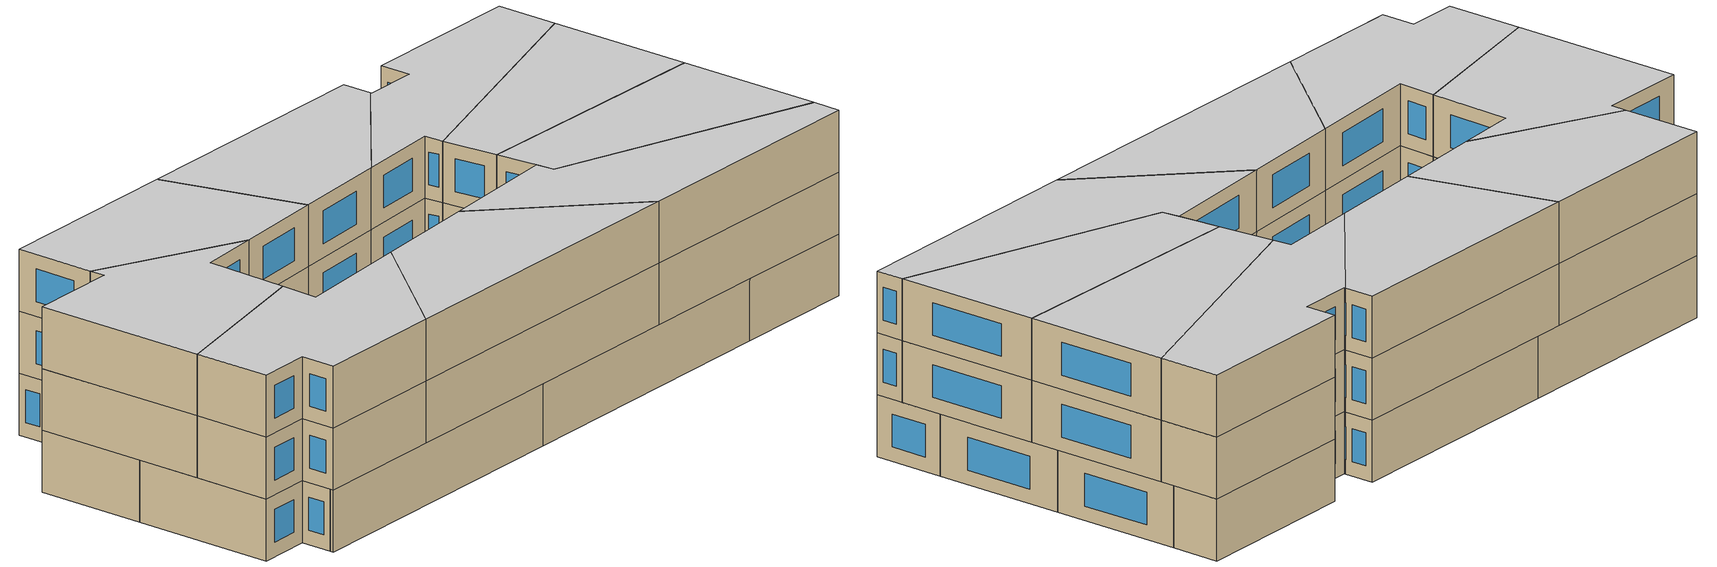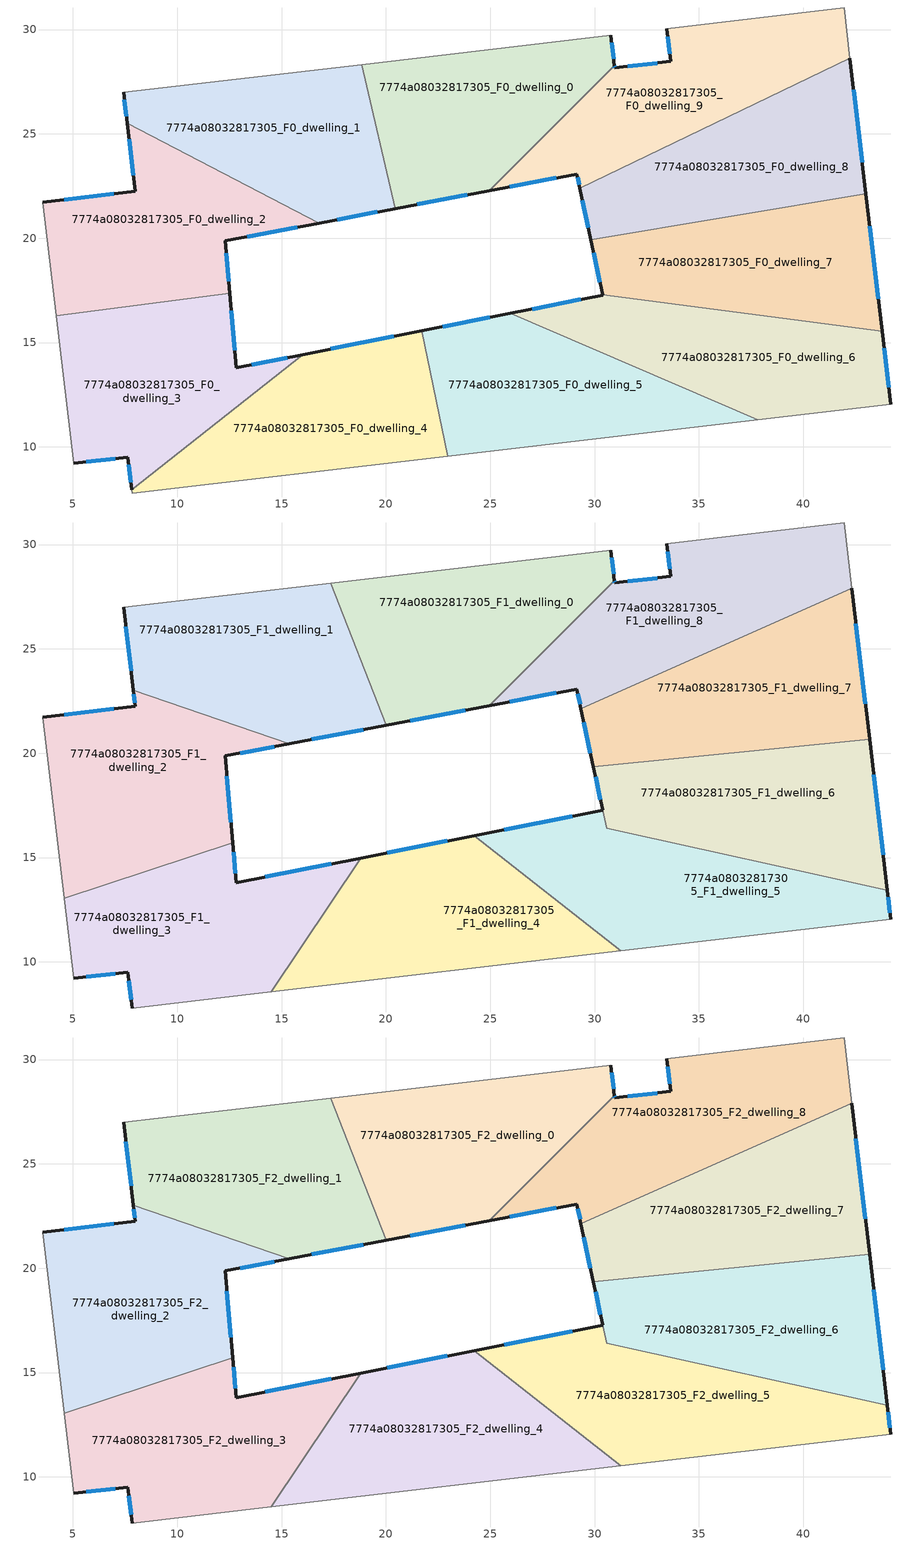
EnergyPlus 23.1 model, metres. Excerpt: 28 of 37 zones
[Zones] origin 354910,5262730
7774a08032817305_F0_dwelling_0
 floor ground (EU_floor_Construction): 30.78,29.72 30.95,28.26 24.95,22.28 20.45,21.42 18.84,28.32 z0
 wall outside (EU_wall_Construction): 20.45,21.42 24.95,22.28 / 30.95,28.26 30.78,29.72 z0:3
 wall to 7774a08032817305_F0_dwelling_9 (EU_wall_Construction): 24.95,22.28 30.95,28.26 z0:3
 wall to 7774a08032817305_F0_dwelling_1 (EU_wall_Construction): 18.84,28.32 20.45,21.42 z0:3
 wall adiabatic (EU_wall_Construction): 30.78,29.72 18.84,28.32 z0:3
 window (EU_Window_Construction): 21.51,21.62 23.89,22.08 / 30.91,28.6 30.82,29.38 z0.7:2.3
7774a08032817305_F0_dwelling_1
 floor ground (EU_floor_Construction): 18.84,28.32 20.45,21.42 16.81,20.73 7.61,25.51 7.43,26.98 z0
 wall outside (EU_wall_Construction): 16.81,20.73 20.45,21.42 / 7.43,26.98 7.61,25.51 z0:3
 wall to 7774a08032817305_F0_dwelling_2 (EU_wall_Construction): 7.61,25.51 16.81,20.73 z0:3
 wall adiabatic (EU_wall_Construction): 18.84,28.32 7.43,26.98 z0:3
 window (EU_Window_Construction): 17.66,20.89 19.6,21.26 / 7.47,26.64 7.57,25.86 z0.7:2.3
7774a08032817305_F0_dwelling_2
 floor ground (EU_floor_Construction): 16.81,20.73 12.3,19.87 12.52,17.36 4.2,16.28 3.56,21.72 7.99,22.24 7.61,25.51 z0
 wall outside (EU_wall_Construction): 7.61,25.51 7.99,22.24 3.56,21.72 / 12.52,17.36 12.3,19.87 16.81,20.73 z0:3
 wall to 7774a08032817305_F0_dwelling_3 (EU_wall_Construction): 4.2,16.28 12.52,17.36 z0:3
 wall adiabatic (EU_wall_Construction): 3.56,21.72 4.2,16.28 z0:3
 window (EU_Window_Construction): 7.7,24.74 7.9,23.01 / 13.36,20.07 15.75,20.53 / 12.47,17.95 12.35,19.28 / 6.95,22.12 4.6,21.84 z0.7:2.3
7774a08032817305_F0_dwelling_3
 floor ground (EU_floor_Construction): 16.02,14.43 7.83,7.95 7.64,9.51 5.03,9.21 4.2,16.28 12.52,17.36 12.83,13.8 z0
 wall outside (EU_wall_Construction): 16.02,14.43 12.83,13.8 12.52,17.36 / 5.03,9.21 7.64,9.51 7.83,7.95 z0:3
 wall adiabatic (EU_wall_Construction): 4.2,16.28 5.03,9.21 z0:3
 wall to 7774a08032817305_F0_dwelling_4 (EU_wall_Construction): 7.83,7.95 16.02,14.43 z0:3
 window (EU_Window_Construction): 12.76,14.63 12.59,16.52 / 15.27,14.28 13.58,13.94 / 7.68,9.14 7.78,8.32 / 5.65,9.28 7.03,9.44 z0.7:2.3
7774a08032817305_F0_dwelling_4
 floor ground (EU_floor_Construction): 21.73,15.56 22.96,9.56 7.85,7.79 7.83,7.95 16.02,14.43 z0
 wall outside (EU_wall_Construction): 21.73,15.56 16.02,14.43 z0:3
 wall to 7774a08032817305_F0_dwelling_5 (EU_wall_Construction): 22.96,9.56 21.73,15.56 z0:3
 wall adiabatic (EU_wall_Construction): 7.83,7.95 7.85,7.79 22.96,9.56 z0:3
 window (EU_Window_Construction): 20.39,15.29 17.36,14.69 z0.7:2.3
7774a08032817305_F0_dwelling_5
 floor ground (EU_floor_Construction): 37.82,11.29 22.96,9.56 21.73,15.56 25.97,16.4 z0
 wall outside (EU_wall_Construction): 25.97,16.4 21.73,15.56 z0:3
 wall to 7774a08032817305_F0_dwelling_6 (EU_wall_Construction): 37.82,11.29 25.97,16.4 z0:3
 wall adiabatic (EU_wall_Construction): 22.96,9.56 37.82,11.29 z0:3
 window (EU_Window_Construction): 24.97,16.2 22.73,15.76 z0.7:2.3
7774a08032817305_F0_dwelling_6
 floor ground (EU_floor_Construction): 43.78,15.54 44.2,12.04 37.82,11.29 25.97,16.4 30.39,17.28 z0
 wall outside (EU_wall_Construction): 30.39,17.28 25.97,16.4 / 44.2,12.04 43.78,15.54 z0:3
 wall to 7774a08032817305_F0_dwelling_7 (EU_wall_Construction): 43.78,15.54 30.39,17.28 z0:3
 wall adiabatic (EU_wall_Construction): 37.82,11.29 44.2,12.04 z0:3
 window (EU_Window_Construction): 29.35,17.07 27,16.6 / 44.1,12.86 43.88,14.72 z0.7:2.3
 roof outside (EU_roof_Construction): 30.57,16.4 30.39,17.28 25.97,16.4 30.39,17.28 z3
7774a08032817305_F0_dwelling_7
 floor ground (EU_floor_Construction): 43.01,22.12 43.78,15.54 30.39,17.28 29.82,19.92 z0
 wall outside (EU_wall_Construction): 29.82,19.92 30.39,17.28 / 43.78,15.54 43.01,22.12 z0:3
 wall to 7774a08032817305_F0_dwelling_8 (EU_wall_Construction): 43.01,22.12 29.82,19.92 z0:3
 window (EU_Window_Construction): 29.95,19.3 30.25,17.9 / 43.6,17.09 43.19,20.58 z0.7:2.3
7774a08032817305_F0_dwelling_8
 floor ground (EU_floor_Construction): 42.24,28.64 43.01,22.12 29.82,19.92 29.29,22.4 z0
 wall outside (EU_wall_Construction): 29.29,22.4 29.82,19.92 / 43.01,22.12 42.24,28.64 z0:3
 wall to 7774a08032817305_F0_dwelling_9 (EU_wall_Construction): 42.24,28.64 29.29,22.4 z0:3
 window (EU_Window_Construction): 29.42,21.82 29.7,20.51 / 42.83,23.65 42.42,27.11 z0.7:2.3
7774a08032817305_F0_dwelling_9
 floor ground (EU_floor_Construction): 41.96,31.03 42.24,28.64 29.29,22.4 29.15,23.08 24.95,22.28 30.95,28.26 30.97,28.16 33.64,28.47 33.46,30.03 z0
 wall outside (EU_wall_Construction): 33.46,30.03 33.64,28.47 30.97,28.16 30.95,28.26 / 24.95,22.28 29.15,23.08 29.29,22.4 z0:3
 wall adiabatic (EU_wall_Construction): 42.24,28.64 41.96,31.03 33.46,30.03 z0:3
 window (EU_Window_Construction): 33.5,29.66 33.6,28.84 / 29.18,22.92 29.26,22.56 / 25.94,22.46 28.16,22.89 / 30.96,28.18 30.96,28.23 / 33.01,28.4 31.59,28.23 z0.7:2.3
7774a08032817305_F1_dwelling_0
 floor to 7774a08032817305_F0_dwelling_0 (EU_floor_Construction): 30.78,29.72 30.95,28.26 24.95,22.28 20.45,21.42 18.84,28.32 z3
 floor to 7774a08032817305_F0_dwelling_1 (EU_floor_Construction): 18.84,28.32 20.45,21.42 20.02,21.34 17.36,28.15 z3
 wall outside (EU_wall_Construction): 20.02,21.34 24.95,22.28 / 30.95,28.26 30.78,29.72 z3:6
 wall to 7774a08032817305_F1_dwelling_8 (EU_wall_Construction): 24.95,22.28 30.95,28.26 z3:6
 wall to 7774a08032817305_F1_dwelling_1 (EU_wall_Construction): 17.36,28.15 20.02,21.34 z3:6
 wall adiabatic (EU_wall_Construction): 30.78,29.72 17.36,28.15 z3:6
 window (EU_Window_Construction): 21.18,21.56 23.79,22.06 / 30.91,28.6 30.82,29.38 z3.7:5.3
7774a08032817305_F1_dwelling_1
 floor to 7774a08032817305_F0_dwelling_1 (EU_floor_Construction): 17.36,28.15 20.02,21.34 16.81,20.73 7.61,25.51 7.43,26.98 z3
 floor to 7774a08032817305_F0_dwelling_2 (EU_floor_Construction): 16.81,20.73 15.37,20.45 7.9,23.01 7.61,25.51 z3
 wall outside (EU_wall_Construction): 15.37,20.45 20.02,21.34 / 7.43,26.98 7.9,23.01 z3:6
 wall adiabatic (EU_wall_Construction): 17.36,28.15 7.43,26.98 z3:6
 wall to 7774a08032817305_F1_dwelling_2 (EU_wall_Construction): 7.9,23.01 15.37,20.45 z3:6
 window (EU_Window_Construction): 16.46,20.66 18.93,21.13 / 7.54,26.05 7.79,23.94 z3.7:5.3
7774a08032817305_F1_dwelling_2
 floor to 7774a08032817305_F0_dwelling_2 (EU_floor_Construction): 15.37,20.45 12.3,19.87 12.52,17.36 4.2,16.28 3.56,21.72 7.99,22.24 7.9,23.01 z3
 floor to 7774a08032817305_F0_dwelling_3 (EU_floor_Construction): 12.52,17.36 12.66,15.7 4.58,13.06 4.2,16.28 z3
 wall outside (EU_wall_Construction): 7.9,23.01 7.99,22.24 3.56,21.72 / 12.66,15.7 12.3,19.87 15.37,20.45 z3:6
 wall to 7774a08032817305_F1_dwelling_3 (EU_wall_Construction): 4.58,13.06 12.66,15.7 z3:6
 wall adiabatic (EU_wall_Construction): 3.56,21.72 4.58,13.06 z3:6
 window (EU_Window_Construction): 7.92,22.83 7.97,22.42 / 13.02,20.01 14.65,20.32 / 12.58,16.68 12.38,18.89 / 6.95,22.12 4.6,21.84 z3.7:5.3
7774a08032817305_F1_dwelling_3
 floor to 7774a08032817305_F0_dwelling_3 (EU_floor_Construction): 16.02,14.43 7.83,7.95 7.64,9.51 5.03,9.21 4.58,13.06 12.66,15.7 12.83,13.8 z3
 floor to 7774a08032817305_F0_dwelling_4 (EU_floor_Construction): 18.79,14.98 14.5,8.57 7.85,7.79 7.83,7.95 16.02,14.43 z3
 wall outside (EU_wall_Construction): 18.79,14.98 12.83,13.8 12.66,15.7 / 5.03,9.21 7.64,9.51 7.85,7.79 z3:6
 wall adiabatic (EU_wall_Construction): 4.58,13.06 5.03,9.21 / 7.85,7.79 14.5,8.57 z3:6
 wall to 7774a08032817305_F1_dwelling_4 (EU_wall_Construction): 14.5,8.57 18.79,14.98 z3:6
 window (EU_Window_Construction): 12.79,14.24 12.7,15.26 / 17.39,14.7 14.23,14.07 / 7.69,9.11 7.8,8.2 / 5.65,9.28 7.03,9.44 z3.7:5.3
7774a08032817305_F1_dwelling_4
 floor to 7774a08032817305_F0_dwelling_4 (EU_floor_Construction): 21.73,15.56 22.95,9.56 14.5,8.57 18.79,14.98 z3
 floor to 7774a08032817305_F0_dwelling_5 (EU_floor_Construction): 31.26,10.53 22.95,9.56 21.73,15.56 24.22,16.05 z3
 wall outside (EU_wall_Construction): 24.22,16.05 18.79,14.98 z3:6
 wall to 7774a08032817305_F1_dwelling_5 (EU_wall_Construction): 31.26,10.53 24.22,16.05 z3:6
 wall adiabatic (EU_wall_Construction): 14.5,8.57 31.26,10.53 z3:6
 window (EU_Window_Construction): 22.95,15.8 20.07,15.23 z3.7:5.3
7774a08032817305_F1_dwelling_5
 floor to 7774a08032817305_F0_dwelling_5 (EU_floor_Construction): 37.82,11.29 31.26,10.53 24.22,16.05 25.97,16.4 z3
 floor to 7774a08032817305_F0_dwelling_6 (EU_floor_Construction): 44.03,13.43 44.2,12.04 37.82,11.29 25.97,16.4 30.39,17.28 30.57,16.4 z3
 wall outside (EU_wall_Construction): 30.39,17.28 24.22,16.05 / 44.2,12.04 44.03,13.43 z3:6
 wall to 7774a08032817305_F1_dwelling_6 (EU_wall_Construction): 44.03,13.43 30.57,16.4 30.39,17.28 z3:6
 wall adiabatic (EU_wall_Construction): 31.26,10.53 44.2,12.04 z3:6
 window (EU_Window_Construction): 28.94,16.99 25.67,16.34 / 44.16,12.37 44.07,13.11 z3.7:5.3
7774a08032817305_F1_dwelling_6
 floor to 7774a08032817305_F0_dwelling_6 (EU_floor_Construction): 43.78,15.54 44.03,13.44 30.57,16.4 30.39,17.28 z3
 floor to 7774a08032817305_F0_dwelling_7 (EU_floor_Construction): 43.18,20.67 43.78,15.54 30.39,17.28 29.94,19.35 z3
 wall outside (EU_wall_Construction): 29.94,19.35 30.39,17.28 / 44.03,13.44 43.18,20.67 z3:6
 wall to 7774a08032817305_F1_dwelling_7 (EU_wall_Construction): 43.18,20.67 29.94,19.35 z3:6
 window (EU_Window_Construction): 30.05,18.87 30.28,17.77 / 43.83,15.14 43.38,18.97 z3.7:5.3
7774a08032817305_F1_dwelling_7
 floor to 7774a08032817305_F0_dwelling_7 (EU_floor_Construction): 43.01,22.12 43.18,20.67 29.94,19.35 29.82,19.92 z3
 floor to 7774a08032817305_F0_dwelling_8 (EU_floor_Construction): 42.32,27.92 43.01,22.12 29.82,19.92 29.35,22.14 z3
 wall outside (EU_wall_Construction): 29.35,22.14 29.94,19.35 / 43.18,20.67 42.32,27.92 z3:6
 wall to 7774a08032817305_F1_dwelling_8 (EU_wall_Construction): 42.32,27.92 29.35,22.14 z3:6
 window (EU_Window_Construction): 29.49,21.48 29.8,20.01 / 42.98,22.37 42.52,26.21 z3.7:5.3
7774a08032817305_F1_dwelling_8
 floor to 7774a08032817305_F0_dwelling_8 (EU_floor_Construction): 42.24,28.64 42.32,27.92 29.35,22.14 29.29,22.4 z3
 floor to 7774a08032817305_F0_dwelling_9 (EU_floor_Construction): 41.96,31.03 42.24,28.64 29.29,22.4 29.15,23.08 24.95,22.28 30.95,28.26 30.97,28.16 33.64,28.47 33.46,30.03 z3
 wall outside (EU_wall_Construction): 33.46,30.03 33.64,28.47 30.97,28.16 30.95,28.26 / 24.95,22.28 29.15,23.08 29.35,22.14 z3:6
 wall adiabatic (EU_wall_Construction): 42.32,27.92 41.96,31.03 33.46,30.03 z3:6
 window (EU_Window_Construction): 33.5,29.66 33.6,28.84 / 29.2,22.86 29.3,22.36 / 25.94,22.46 28.16,22.89 / 30.96,28.18 30.96,28.23 / 33.01,28.4 31.59,28.23 z3.7:5.3
7774a08032817305_F2_dwelling_0
 floor to 7774a08032817305_F1_dwelling_0 (EU_floor_Construction): 30.78,29.72 30.95,28.26 24.95,22.28 20.02,21.34 17.36,28.15 z6
 wall outside (EU_wall_Construction): 20.02,21.34 24.95,22.28 / 30.95,28.26 30.78,29.72 z6:9
 wall to 7774a08032817305_F2_dwelling_8 (EU_wall_Construction): 24.95,22.28 30.95,28.26 z6:9
 wall to 7774a08032817305_F2_dwelling_1 (EU_wall_Construction): 17.36,28.15 20.02,21.34 z6:9
 wall adiabatic (EU_wall_Construction): 30.78,29.72 17.36,28.15 z6:9
 window (EU_Window_Construction): 21.18,21.56 23.79,22.06 / 30.91,28.6 30.82,29.38 z6.7:8.3
 ceiling to 7774a08032817305_F3_dwelling_0 (EU_floor_Construction): 24.95,22.28 30.95,28.26 30.78,29.72 17.36,28.15 20.02,21.34 z9
7774a08032817305_F2_dwelling_1
 floor to 7774a08032817305_F1_dwelling_1 (EU_floor_Construction): 17.36,28.15 20.02,21.34 15.37,20.45 7.9,23.01 7.43,26.98 z6
 wall outside (EU_wall_Construction): 15.37,20.45 20.02,21.34 / 7.43,26.98 7.9,23.01 z6:9
 wall adiabatic (EU_wall_Construction): 17.36,28.15 7.43,26.98 z6:9
 wall to 7774a08032817305_F2_dwelling_2 (EU_wall_Construction): 7.9,23.01 15.37,20.45 z6:9
 window (EU_Window_Construction): 16.46,20.66 18.93,21.13 / 7.54,26.05 7.79,23.94 z6.7:8.3
 ceiling to 7774a08032817305_F3_dwelling_1 (EU_floor_Construction): 20.02,21.34 17.36,28.15 7.43,26.98 7.9,23.01 15.37,20.45 z9
7774a08032817305_F2_dwelling_2
 floor to 7774a08032817305_F1_dwelling_2 (EU_floor_Construction): 15.37,20.45 12.3,19.87 12.66,15.7 4.58,13.06 3.56,21.72 7.99,22.24 7.9,23.01 z6
 wall outside (EU_wall_Construction): 7.9,23.01 7.99,22.24 3.56,21.72 / 12.66,15.7 12.3,19.87 15.37,20.45 z6:9
 wall to 7774a08032817305_F2_dwelling_3 (EU_wall_Construction): 4.58,13.06 12.66,15.7 z6:9
 wall adiabatic (EU_wall_Construction): 3.56,21.72 4.58,13.06 z6:9
 window (EU_Window_Construction): 7.92,22.83 7.97,22.42 / 13.02,20.01 14.65,20.32 / 12.58,16.68 12.38,18.89 / 6.95,22.12 4.6,21.84 z6.7:8.3
 ceiling to 7774a08032817305_F3_dwelling_2 (EU_floor_Construction): 12.66,15.7 12.3,19.87 15.37,20.45 7.9,23.01 7.99,22.24 3.56,21.72 4.58,13.06 z9
7774a08032817305_F2_dwelling_3
 floor to 7774a08032817305_F1_dwelling_3 (EU_floor_Construction): 18.79,14.98 14.5,8.57 7.85,7.79 7.64,9.51 5.03,9.21 4.58,13.06 12.66,15.7 12.83,13.8 z6
 wall outside (EU_wall_Construction): 18.79,14.98 12.83,13.8 12.66,15.7 / 5.03,9.21 7.64,9.51 7.85,7.79 z6:9
 wall adiabatic (EU_wall_Construction): 4.58,13.06 5.03,9.21 / 7.85,7.79 14.5,8.57 z6:9
 wall to 7774a08032817305_F2_dwelling_4 (EU_wall_Construction): 14.5,8.57 18.79,14.98 z6:9
 window (EU_Window_Construction): 12.79,14.24 12.7,15.26 / 17.39,14.7 14.23,14.07 / 7.69,9.11 7.8,8.2 / 5.65,9.28 7.03,9.44 z6.7:8.3
 ceiling to 7774a08032817305_F3_dwelling_3 (EU_floor_Construction): 14.5,8.57 18.79,14.98 12.83,13.8 12.66,15.7 4.58,13.06 5.03,9.21 7.64,9.51 7.85,7.79 z9
7774a08032817305_F2_dwelling_4
 floor to 7774a08032817305_F1_dwelling_4 (EU_floor_Construction): 31.26,10.53 14.5,8.57 18.79,14.98 24.22,16.05 z6
 wall outside (EU_wall_Construction): 24.22,16.05 18.79,14.98 z6:9
 wall to 7774a08032817305_F2_dwelling_5 (EU_wall_Construction): 31.26,10.53 24.22,16.05 z6:9
 wall adiabatic (EU_wall_Construction): 14.5,8.57 31.26,10.53 z6:9
 window (EU_Window_Construction): 22.95,15.8 20.07,15.23 z6.7:8.3
 ceiling to 7774a08032817305_F3_dwelling_4 (EU_floor_Construction): 31.26,10.53 24.22,16.05 18.79,14.98 14.5,8.57 z9
7774a08032817305_F2_dwelling_5
 floor to 7774a08032817305_F1_dwelling_5 (EU_floor_Construction): 44.03,13.43 44.2,12.04 31.26,10.53 24.22,16.05 30.39,17.28 30.57,16.4 z6
 wall outside (EU_wall_Construction): 30.39,17.28 24.22,16.05 / 44.2,12.04 44.03,13.43 z6:9
 wall to 7774a08032817305_F2_dwelling_6 (EU_wall_Construction): 44.03,13.43 30.57,16.4 30.39,17.28 z6:9
 wall adiabatic (EU_wall_Construction): 31.26,10.53 44.2,12.04 z6:9
 window (EU_Window_Construction): 28.94,16.99 25.67,16.34 / 44.16,12.37 44.07,13.11 z6.7:8.3
 ceiling to 7774a08032817305_F3_dwelling_5 (EU_floor_Construction): 44.2,12.04 44.03,13.43 30.57,16.4 30.39,17.28 24.22,16.05 31.26,10.53 z9
7774a08032817305_F2_dwelling_6
 floor to 7774a08032817305_F1_dwelling_6 (EU_floor_Construction): 43.18,20.67 44.03,13.44 30.57,16.4 29.94,19.35 z6
 wall outside (EU_wall_Construction): 29.94,19.35 30.39,17.28 / 44.03,13.44 43.18,20.67 z6:9
 wall to 7774a08032817305_F2_dwelling_7 (EU_wall_Construction): 43.18,20.67 29.94,19.35 z6:9
 window (EU_Window_Construction): 30.05,18.87 30.28,17.77 / 43.83,15.14 43.38,18.97 z6.7:8.3
 ceiling to 7774a08032817305_F3_dwelling_6 (EU_floor_Construction): 44.03,13.44 43.18,20.67 29.94,19.35 30.57,16.4 z9
7774a08032817305_F2_dwelling_7
 floor to 7774a08032817305_F1_dwelling_7 (EU_floor_Construction): 42.32,27.92 43.18,20.67 29.94,19.35 29.35,22.14 z6
 wall outside (EU_wall_Construction): 29.35,22.14 29.94,19.35 / 43.18,20.67 42.32,27.92 z6:9
 wall to 7774a08032817305_F2_dwelling_8 (EU_wall_Construction): 42.32,27.92 29.35,22.14 z6:9
 window (EU_Window_Construction): 29.49,21.48 29.8,20.01 / 42.98,22.37 42.52,26.21 z6.7:8.3
 ceiling to 7774a08032817305_F3_dwelling_7 (EU_floor_Construction): 43.18,20.67 42.32,27.92 29.35,22.14 29.94,19.35 z9
7774a08032817305_F2_dwelling_8
 floor to 7774a08032817305_F1_dwelling_8 (EU_floor_Construction): 41.96,31.03 42.32,27.92 29.35,22.14 29.15,23.08 24.95,22.28 30.95,28.26 30.97,28.16 33.64,28.47 33.46,30.03 z6
 wall outside (EU_wall_Construction): 33.46,30.03 33.64,28.47 30.97,28.16 30.95,28.26 / 24.95,22.28 29.15,23.08 29.35,22.14 z6:9
 wall adiabatic (EU_wall_Construction): 42.32,27.92 41.96,31.03 33.46,30.03 z6:9
 window (EU_Window_Construction): 33.5,29.66 33.6,28.84 / 29.2,22.86 29.3,22.36 / 25.94,22.46 28.16,22.89 / 30.96,28.18 30.96,28.23 / 33.01,28.4 31.59,28.23 z6.7:8.3
 ceiling to 7774a08032817305_F3_dwelling_8 (EU_floor_Construction): 42.32,27.92 41.96,31.03 33.46,30.03 33.64,28.47 30.97,28.16 30.95,28.26 24.95,22.28 29.15,23.08 29.35,22.14 z9
[Building]
EU S2 Campaign: North Axis=0; Terrain=City; Solar Distribution=FullExterior
[Site:Location]
Budapest.Ferenc.Liszt.Intl.AP: Latitude=47.437; Longitude=19.256; Time Zone=1; Elevation=185
[SizingPeriod:WeatherFileDays]
AnnualSizingPeriod: Begin Month=1; Begin Day of Month=1; End Month=12; End Day of Month=31; Day of Week for Start Day=Monday; Use Weather File Daylight Saving Period=No; Use Weather File Rain and Snow Indicators=No
[MATERIAL]
EU_InternalMass_Material: Roughness=MediumRough; Thickness=0.1; Conductivity=1; Density=1800; Specific Heat=900; Thermal Absorptance=0.9; Solar Absorptance=0.7; Visible Absorptance=0.7
[MATERIAL:NOMASS] Roughness=MediumRough; Thermal Absorptance=0.9; Solar Absorptance=0.7; Visible Absorptance=0.7
Name | Thermal Resistance
EU_wall_NoMass | 0.832559
EU_roof_NoMass | 1.39638
EU_floor_NoMass | 0.872794
[WINDOWMATERIAL:SIMPLEGLAZINGSYSTEM]
EU_Window_SimpleGlazing: UFactor=2.79869; Solar Heat Gain Coefficient=0.75; Visible Transmittance=0.75
[CONSTRUCTION]
EU_wall_Construction: EU_wall_NoMass
EU_roof_Construction: EU_roof_NoMass
EU_floor_Construction: EU_floor_NoMass
EU_Window_Construction: EU_Window_SimpleGlazing
EU_InternalMass_Construction: EU_InternalMass_Material
[ZONE] Type=1; Multiplier=1; Ceiling Height=autocalculate; Floor Area=autocalculate; Part of Total Floor Area=Yes
Name | Volume
7774a08032817305_F0_dwelling_0 | 184.378
7774a08032817305_F1_dwelling_0; 7774a08032817305_F2_dwelling_0; 7774a08032817305_F1_dwelling_2; 7774a08032817305_F2_dwelling_2 | 204.867
7774a08032817305_F0_dwelling_1 | 184.373
7774a08032817305_F1_dwelling_1; 7774a08032817305_F2_dwelling_1 | 204.842
7774a08032817305_F0_dwelling_2 | 184.381
7774a08032817305_F0_dwelling_3 | 184.362
7774a08032817305_F1_dwelling_3; 7774a08032817305_F2_dwelling_3 | 204.866
7774a08032817305_F0_dwelling_4 | 184.38
7774a08032817305_F1_dwelling_4; 7774a08032817305_F2_dwelling_4 | 204.834
7774a08032817305_F0_dwelling_5 | 184.383
7774a08032817305_F1_dwelling_5; 7774a08032817305_F2_dwelling_5 | 207.606
7774a08032817305_F0_dwelling_6 | 184.289
7774a08032817305_F1_dwelling_6; 7774a08032817305_F2_dwelling_6 | 201.979
7774a08032817305_F0_dwelling_7 | 184.351
7774a08032817305_F1_dwelling_7; 7774a08032817305_F2_dwelling_7 | 204.878
7774a08032817305_F0_dwelling_8 | 184.401
7774a08032817305_F1_dwelling_8; 7774a08032817305_F2_dwelling_8 | 204.857
7774a08032817305_F0_dwelling_9 | 184.355
[INTERNALMASS] Construction=EU_InternalMass_Construction
Name | Zone or ZoneList | Surface Area
7774a08032817305_F0_dwelling_0_EU_InternalMass | 7774a08032817305_F0_dwelling_0 | 61.4592
7774a08032817305_F0_dwelling_1_EU_InternalMass | 7774a08032817305_F0_dwelling_1 | 61.4573
7774a08032817305_F0_dwelling_2_EU_InternalMass | 7774a08032817305_F0_dwelling_2 | 61.4603
7774a08032817305_F0_dwelling_3_EU_InternalMass | 7774a08032817305_F0_dwelling_3 | 61.4541
7774a08032817305_F0_dwelling_4_EU_InternalMass | 7774a08032817305_F0_dwelling_4 | 61.4603
7774a08032817305_F0_dwelling_5_EU_InternalMass | 7774a08032817305_F0_dwelling_5 | 61.4608
7774a08032817305_F0_dwelling_6_EU_InternalMass | 7774a08032817305_F0_dwelling_6 | 61.4623
7774a08032817305_F0_dwelling_7_EU_InternalMass | 7774a08032817305_F0_dwelling_7 | 61.4504
7774a08032817305_F0_dwelling_8_EU_InternalMass | 7774a08032817305_F0_dwelling_8 | 61.4671
7774a08032817305_F0_dwelling_9_EU_InternalMass | 7774a08032817305_F0_dwelling_9 | 61.4518
7774a08032817305_F1_dwelling_0_EU_InternalMass | 7774a08032817305_F1_dwelling_0 | 68.2889
7774a08032817305_F1_dwelling_1_EU_InternalMass | 7774a08032817305_F1_dwelling_1 | 68.2806
7774a08032817305_F1_dwelling_2_EU_InternalMass | 7774a08032817305_F1_dwelling_2 | 68.2888
7774a08032817305_F1_dwelling_3_EU_InternalMass | 7774a08032817305_F1_dwelling_3 | 68.2889
7774a08032817305_F1_dwelling_4_EU_InternalMass | 7774a08032817305_F1_dwelling_4 | 68.2781
7774a08032817305_F1_dwelling_5_EU_InternalMass | 7774a08032817305_F1_dwelling_5 | 69.2
7774a08032817305_F1_dwelling_6_EU_InternalMass | 7774a08032817305_F1_dwelling_6 | 67.3585
7774a08032817305_F1_dwelling_7_EU_InternalMass | 7774a08032817305_F1_dwelling_7 | 68.2927
7774a08032817305_F1_dwelling_8_EU_InternalMass | 7774a08032817305_F1_dwelling_8 | 68.2857
7774a08032817305_F2_dwelling_0_EU_InternalMass | 7774a08032817305_F2_dwelling_0 | 68.2889
7774a08032817305_F2_dwelling_1_EU_InternalMass | 7774a08032817305_F2_dwelling_1 | 68.2806
7774a08032817305_F2_dwelling_2_EU_InternalMass | 7774a08032817305_F2_dwelling_2 | 68.2888
7774a08032817305_F2_dwelling_3_EU_InternalMass | 7774a08032817305_F2_dwelling_3 | 68.2889
7774a08032817305_F2_dwelling_4_EU_InternalMass | 7774a08032817305_F2_dwelling_4 | 68.2781
7774a08032817305_F2_dwelling_5_EU_InternalMass | 7774a08032817305_F2_dwelling_5 | 69.2
7774a08032817305_F2_dwelling_6_EU_InternalMass | 7774a08032817305_F2_dwelling_6 | 67.3585
7774a08032817305_F2_dwelling_7_EU_InternalMass | 7774a08032817305_F2_dwelling_7 | 68.2927
7774a08032817305_F2_dwelling_8_EU_InternalMass | 7774a08032817305_F2_dwelling_8 | 68.2857
[OTHEREQUIPMENT] Fuel Type=Electricity; Design Level Calculation Method=Watts/Area; Power per Zone Floor Area=1; Fraction Latent=0; Fraction Radiant=0; Fraction Lost=0; Carbon Dioxide Generation Rate=0; EndUse Subcategory=EU_Step8_InternalGains
Name | Zone or ZoneList or Space or SpaceList | Schedule
EU_Step8_InternalGain_7774a08032817305_F0_dwelling_0_f000 | 7774a08032817305_F0_dwelling_0 | EU_Step8_GainSchedule_7774a08032817305_F0_dwelling_0_f000
EU_Step8_InternalGain_7774a08032817305_F0_dwelling_1_f000 | 7774a08032817305_F0_dwelling_1 | EU_Step8_GainSchedule_7774a08032817305_F0_dwelling_1_f000
EU_Step8_InternalGain_7774a08032817305_F0_dwelling_2_f000 | 7774a08032817305_F0_dwelling_2 | EU_Step8_GainSchedule_7774a08032817305_F0_dwelling_2_f000
EU_Step8_InternalGain_7774a08032817305_F0_dwelling_3_f000 | 7774a08032817305_F0_dwelling_3 | EU_Step8_GainSchedule_7774a08032817305_F0_dwelling_3_f000
EU_Step8_InternalGain_7774a08032817305_F0_dwelling_4_f000 | 7774a08032817305_F0_dwelling_4 | EU_Step8_GainSchedule_7774a08032817305_F0_dwelling_4_f000
EU_Step8_InternalGain_7774a08032817305_F0_dwelling_5_f000 | 7774a08032817305_F0_dwelling_5 | EU_Step8_GainSchedule_7774a08032817305_F0_dwelling_5_f000
EU_Step8_InternalGain_7774a08032817305_F0_dwelling_6_f000 | 7774a08032817305_F0_dwelling_6 | EU_Step8_GainSchedule_7774a08032817305_F0_dwelling_6_f000
EU_Step8_InternalGain_7774a08032817305_F0_dwelling_7_f000 | 7774a08032817305_F0_dwelling_7 | EU_Step8_GainSchedule_7774a08032817305_F0_dwelling_7_f000
EU_Step8_InternalGain_7774a08032817305_F0_dwelling_8_f000 | 7774a08032817305_F0_dwelling_8 | EU_Step8_GainSchedule_7774a08032817305_F0_dwelling_8_f000
EU_Step8_InternalGain_7774a08032817305_F0_dwelling_9_f000 | 7774a08032817305_F0_dwelling_9 | EU_Step8_GainSchedule_7774a08032817305_F0_dwelling_9_f000
EU_Step8_InternalGain_7774a08032817305_F1_dwelling_0_f000 | 7774a08032817305_F1_dwelling_0 | EU_Step8_GainSchedule_7774a08032817305_F1_dwelling_0_f000
EU_Step8_InternalGain_7774a08032817305_F1_dwelling_1_f000 | 7774a08032817305_F1_dwelling_1 | EU_Step8_GainSchedule_7774a08032817305_F1_dwelling_1_f000
EU_Step8_InternalGain_7774a08032817305_F1_dwelling_2_f000 | 7774a08032817305_F1_dwelling_2 | EU_Step8_GainSchedule_7774a08032817305_F1_dwelling_2_f000
EU_Step8_InternalGain_7774a08032817305_F1_dwelling_3_f000 | 7774a08032817305_F1_dwelling_3 | EU_Step8_GainSchedule_7774a08032817305_F1_dwelling_3_f000
EU_Step8_InternalGain_7774a08032817305_F1_dwelling_4_f000 | 7774a08032817305_F1_dwelling_4 | EU_Step8_GainSchedule_7774a08032817305_F1_dwelling_4_f000
EU_Step8_InternalGain_7774a08032817305_F1_dwelling_5_f000 | 7774a08032817305_F1_dwelling_5 | EU_Step8_GainSchedule_7774a08032817305_F1_dwelling_5_f000
EU_Step8_InternalGain_7774a08032817305_F1_dwelling_6_f000 | 7774a08032817305_F1_dwelling_6 | EU_Step8_GainSchedule_7774a08032817305_F1_dwelling_6_f000
EU_Step8_InternalGain_7774a08032817305_F1_dwelling_7_f000 | 7774a08032817305_F1_dwelling_7 | EU_Step8_GainSchedule_7774a08032817305_F1_dwelling_7_f000
EU_Step8_InternalGain_7774a08032817305_F1_dwelling_8_f000 | 7774a08032817305_F1_dwelling_8 | EU_Step8_GainSchedule_7774a08032817305_F1_dwelling_8_f000
EU_Step8_InternalGain_7774a08032817305_F2_dwelling_0_f000 | 7774a08032817305_F2_dwelling_0 | EU_Step8_GainSchedule_7774a08032817305_F2_dwelling_0_f000
EU_Step8_InternalGain_7774a08032817305_F2_dwelling_1_f000 | 7774a08032817305_F2_dwelling_1 | EU_Step8_GainSchedule_7774a08032817305_F2_dwelling_1_f000
EU_Step8_InternalGain_7774a08032817305_F2_dwelling_2_f000 | 7774a08032817305_F2_dwelling_2 | EU_Step8_GainSchedule_7774a08032817305_F2_dwelling_2_f000
EU_Step8_InternalGain_7774a08032817305_F2_dwelling_3_f000 | 7774a08032817305_F2_dwelling_3 | EU_Step8_GainSchedule_7774a08032817305_F2_dwelling_3_f000
EU_Step8_InternalGain_7774a08032817305_F2_dwelling_4_f000 | 7774a08032817305_F2_dwelling_4 | EU_Step8_GainSchedule_7774a08032817305_F2_dwelling_4_f000
EU_Step8_InternalGain_7774a08032817305_F2_dwelling_5_f000 | 7774a08032817305_F2_dwelling_5 | EU_Step8_GainSchedule_7774a08032817305_F2_dwelling_5_f000
EU_Step8_InternalGain_7774a08032817305_F2_dwelling_6_f000 | 7774a08032817305_F2_dwelling_6 | EU_Step8_GainSchedule_7774a08032817305_F2_dwelling_6_f000
EU_Step8_InternalGain_7774a08032817305_F2_dwelling_7_f000 | 7774a08032817305_F2_dwelling_7 | EU_Step8_GainSchedule_7774a08032817305_F2_dwelling_7_f000
EU_Step8_InternalGain_7774a08032817305_F2_dwelling_8_f000 | 7774a08032817305_F2_dwelling_8 | EU_Step8_GainSchedule_7774a08032817305_F2_dwelling_8_f000
[ZONEVENTILATION:DESIGNFLOWRATE] Schedule=EU_AlwaysOn; Design Flow Rate Calculation Method=AirChanges/Hour; Air Changes per Hour=0.475469; Ventilation Type=Natural; Fan Pressure Rise=0; Fan Total Efficiency=1; Constant Term Coefficient=1; Temperature Term Coefficient=0; Velocity Term Coefficient=0; Velocity Squared Term Coefficient=0; Minimum Indoor Temperature=-100; Maximum Indoor Temperature=100; Delta Temperature=-100; Minimum Outdoor Temperature=-100; Maximum Outdoor Temperature=100; Maximum Wind Speed=40
Name | Zone or ZoneList or Space or SpaceList
EU_ConstantAir_7774a08032817305_F0_dwelling_0 | 7774a08032817305_F0_dwelling_0
EU_ConstantAir_7774a08032817305_F0_dwelling_1 | 7774a08032817305_F0_dwelling_1
EU_ConstantAir_7774a08032817305_F0_dwelling_2 | 7774a08032817305_F0_dwelling_2
EU_ConstantAir_7774a08032817305_F0_dwelling_3 | 7774a08032817305_F0_dwelling_3
EU_ConstantAir_7774a08032817305_F0_dwelling_4 | 7774a08032817305_F0_dwelling_4
EU_ConstantAir_7774a08032817305_F0_dwelling_5 | 7774a08032817305_F0_dwelling_5
EU_ConstantAir_7774a08032817305_F0_dwelling_6 | 7774a08032817305_F0_dwelling_6
EU_ConstantAir_7774a08032817305_F0_dwelling_7 | 7774a08032817305_F0_dwelling_7
EU_ConstantAir_7774a08032817305_F0_dwelling_8 | 7774a08032817305_F0_dwelling_8
EU_ConstantAir_7774a08032817305_F0_dwelling_9 | 7774a08032817305_F0_dwelling_9
EU_ConstantAir_7774a08032817305_F1_dwelling_0 | 7774a08032817305_F1_dwelling_0
EU_ConstantAir_7774a08032817305_F1_dwelling_1 | 7774a08032817305_F1_dwelling_1
EU_ConstantAir_7774a08032817305_F1_dwelling_2 | 7774a08032817305_F1_dwelling_2
EU_ConstantAir_7774a08032817305_F1_dwelling_3 | 7774a08032817305_F1_dwelling_3
EU_ConstantAir_7774a08032817305_F1_dwelling_4 | 7774a08032817305_F1_dwelling_4
EU_ConstantAir_7774a08032817305_F1_dwelling_5 | 7774a08032817305_F1_dwelling_5
EU_ConstantAir_7774a08032817305_F1_dwelling_6 | 7774a08032817305_F1_dwelling_6
EU_ConstantAir_7774a08032817305_F1_dwelling_7 | 7774a08032817305_F1_dwelling_7
EU_ConstantAir_7774a08032817305_F1_dwelling_8 | 7774a08032817305_F1_dwelling_8
EU_ConstantAir_7774a08032817305_F2_dwelling_0 | 7774a08032817305_F2_dwelling_0
EU_ConstantAir_7774a08032817305_F2_dwelling_1 | 7774a08032817305_F2_dwelling_1
EU_ConstantAir_7774a08032817305_F2_dwelling_2 | 7774a08032817305_F2_dwelling_2
EU_ConstantAir_7774a08032817305_F2_dwelling_3 | 7774a08032817305_F2_dwelling_3
EU_ConstantAir_7774a08032817305_F2_dwelling_4 | 7774a08032817305_F2_dwelling_4
EU_ConstantAir_7774a08032817305_F2_dwelling_5 | 7774a08032817305_F2_dwelling_5
EU_ConstantAir_7774a08032817305_F2_dwelling_6 | 7774a08032817305_F2_dwelling_6
EU_ConstantAir_7774a08032817305_F2_dwelling_7 | 7774a08032817305_F2_dwelling_7
EU_ConstantAir_7774a08032817305_F2_dwelling_8 | 7774a08032817305_F2_dwelling_8
[HVACTEMPLATE:THERMOSTAT] Constant Heating Setpoint=20; Constant Cooling Setpoint=50
EU_HeatOnly_7774a08032817305_F0_dwelling_0; EU_HeatOnly_7774a08032817305_F0_dwelling_1; EU_HeatOnly_7774a08032817305_F0_dwelling_2; EU_HeatOnly_7774a08032817305_F0_dwelling_3; EU_HeatOnly_7774a08032817305_F0_dwelling_4; EU_HeatOnly_7774a08032817305_F0_dwelling_5; EU_HeatOnly_7774a08032817305_F0_dwelling_6; EU_HeatOnly_7774a08032817305_F0_dwelling_7; EU_HeatOnly_7774a08032817305_F0_dwelling_8; EU_HeatOnly_7774a08032817305_F0_dwelling_9; EU_HeatOnly_7774a08032817305_F1_dwelling_0; EU_HeatOnly_7774a08032817305_F1_dwelling_1; EU_HeatOnly_7774a08032817305_F1_dwelling_2; EU_HeatOnly_7774a08032817305_F1_dwelling_3; EU_HeatOnly_7774a08032817305_F1_dwelling_4; EU_HeatOnly_7774a08032817305_F1_dwelling_5; EU_HeatOnly_7774a08032817305_F1_dwelling_6; EU_HeatOnly_7774a08032817305_F1_dwelling_7; EU_HeatOnly_7774a08032817305_F1_dwelling_8; EU_HeatOnly_7774a08032817305_F2_dwelling_0; EU_HeatOnly_7774a08032817305_F2_dwelling_1; EU_HeatOnly_7774a08032817305_F2_dwelling_2; EU_HeatOnly_7774a08032817305_F2_dwelling_3; EU_HeatOnly_7774a08032817305_F2_dwelling_4; EU_HeatOnly_7774a08032817305_F2_dwelling_5; EU_HeatOnly_7774a08032817305_F2_dwelling_6; EU_HeatOnly_7774a08032817305_F2_dwelling_7; EU_HeatOnly_7774a08032817305_F2_dwelling_8; EU_HeatOnly_7774a08032817305_F3_dwelling_0; EU_HeatOnly_7774a08032817305_F3_dwelling_1; EU_HeatOnly_7774a08032817305_F3_dwelling_2; EU_HeatOnly_7774a08032817305_F3_dwelling_3; EU_HeatOnly_7774a08032817305_F3_dwelling_4; EU_HeatOnly_7774a08032817305_F3_dwelling_5; EU_HeatOnly_7774a08032817305_F3_dwelling_6; EU_HeatOnly_7774a08032817305_F3_dwelling_7; EU_HeatOnly_7774a08032817305_F3_dwelling_8
[HVACTEMPLATE:ZONE:IDEALLOADSAIRSYSTEM] System Availability Schedule=EU_AlwaysOn; Maximum Heating Supply Air Temperature=50; Minimum Cooling Supply Air Temperature=13; Maximum Heating Supply Air Humidity Ratio=0.0156; Minimum Cooling Supply Air Humidity Ratio=0.0077; Heating Limit=NoLimit; Cooling Limit=NoLimit; Heating Availability Schedule=EU_AlwaysOn; Cooling Availability Schedule=EU_CoolingOff; Dehumidification Control Type=ConstantSensibleHeatRatio; Cooling Sensible Heat Ratio=0.7; Dehumidification Setpoint=60; Humidification Control Type=None; Humidification Setpoint=30; Outdoor Air Method=None; Outdoor Air Flow Rate per Person=0.00944; Outdoor Air Flow Rate per Zone Floor Area=0; Outdoor Air Flow Rate per Zone=0; Demand Controlled Ventilation Type=None; Outdoor Air Economizer Type=NoEconomizer; Heat Recovery Type=None; Sensible Heat Recovery Effectiveness=0.7; Latent Heat Recovery Effectiveness=0.65
Name | Template Thermostat
7774a08032817305_F0_dwelling_0 | EU_HeatOnly_7774a08032817305_F0_dwelling_0
7774a08032817305_F0_dwelling_1 | EU_HeatOnly_7774a08032817305_F0_dwelling_1
7774a08032817305_F0_dwelling_2 | EU_HeatOnly_7774a08032817305_F0_dwelling_2
7774a08032817305_F0_dwelling_3 | EU_HeatOnly_7774a08032817305_F0_dwelling_3
7774a08032817305_F0_dwelling_4 | EU_HeatOnly_7774a08032817305_F0_dwelling_4
7774a08032817305_F0_dwelling_5 | EU_HeatOnly_7774a08032817305_F0_dwelling_5
7774a08032817305_F0_dwelling_6 | EU_HeatOnly_7774a08032817305_F0_dwelling_6
7774a08032817305_F0_dwelling_7 | EU_HeatOnly_7774a08032817305_F0_dwelling_7
7774a08032817305_F0_dwelling_8 | EU_HeatOnly_7774a08032817305_F0_dwelling_8
7774a08032817305_F0_dwelling_9 | EU_HeatOnly_7774a08032817305_F0_dwelling_9
7774a08032817305_F1_dwelling_0 | EU_HeatOnly_7774a08032817305_F1_dwelling_0
7774a08032817305_F1_dwelling_1 | EU_HeatOnly_7774a08032817305_F1_dwelling_1
7774a08032817305_F1_dwelling_2 | EU_HeatOnly_7774a08032817305_F1_dwelling_2
7774a08032817305_F1_dwelling_3 | EU_HeatOnly_7774a08032817305_F1_dwelling_3
7774a08032817305_F1_dwelling_4 | EU_HeatOnly_7774a08032817305_F1_dwelling_4
7774a08032817305_F1_dwelling_5 | EU_HeatOnly_7774a08032817305_F1_dwelling_5
7774a08032817305_F1_dwelling_6 | EU_HeatOnly_7774a08032817305_F1_dwelling_6
7774a08032817305_F1_dwelling_7 | EU_HeatOnly_7774a08032817305_F1_dwelling_7
7774a08032817305_F1_dwelling_8 | EU_HeatOnly_7774a08032817305_F1_dwelling_8
7774a08032817305_F2_dwelling_0 | EU_HeatOnly_7774a08032817305_F2_dwelling_0
7774a08032817305_F2_dwelling_1 | EU_HeatOnly_7774a08032817305_F2_dwelling_1
7774a08032817305_F2_dwelling_2 | EU_HeatOnly_7774a08032817305_F2_dwelling_2
7774a08032817305_F2_dwelling_3 | EU_HeatOnly_7774a08032817305_F2_dwelling_3
7774a08032817305_F2_dwelling_4 | EU_HeatOnly_7774a08032817305_F2_dwelling_4
7774a08032817305_F2_dwelling_5 | EU_HeatOnly_7774a08032817305_F2_dwelling_5
7774a08032817305_F2_dwelling_6 | EU_HeatOnly_7774a08032817305_F2_dwelling_6
7774a08032817305_F2_dwelling_7 | EU_HeatOnly_7774a08032817305_F2_dwelling_7
7774a08032817305_F2_dwelling_8 | EU_HeatOnly_7774a08032817305_F2_dwelling_8
[SIZING:ZONE] Zone Cooling Design Supply Air Temperature Input Method=SupplyAirTemperature; Zone Cooling Design Supply Air Temperature=13; Zone Heating Design Supply Air Temperature Input Method=SupplyAirTemperature; Zone Heating Design Supply Air Temperature=50; Zone Cooling Design Supply Air Humidity Ratio=0.008; Zone Heating Design Supply Air Humidity Ratio=0.008; Cooling Design Air Flow Method=DesignDay; Cooling Design Air Flow Rate=0; Cooling Minimum Air Flow per Zone Floor Area=0.000762; Cooling Minimum Air Flow=0; Cooling Minimum Air Flow Fraction=0.2; Heating Design Air Flow Method=DesignDay; Heating Design Air Flow Rate=0; Heating Maximum Air Flow per Zone Floor Area=0.002032; Heating Maximum Air Flow=0.141576; Heating Maximum Air Flow Fraction=0.3; Account for Dedicated Outdoor Air System=No; Dedicated Outdoor Air System Control Strategy=NeutralSupplyAir; Dedicated Outdoor Air Low Setpoint Temperature for Design=autosize; Dedicated Outdoor Air High Setpoint Temperature for Design=autosize; Zone Load Sizing Method=Sensible Load Only No Latent Load; Zone Latent Cooling Design Supply Air Humidity Ratio Input Method=HumidityRatioDifference; Zone Cooling Design Supply Air Humidity Ratio Difference=0.005; Zone Latent Heating Design Supply Air Humidity Ratio Input Method=HumidityRatioDifference; Zone Humidification Design Supply Air Humidity Ratio Difference=0.005
7774a08032817305_F0_dwelling_0; 7774a08032817305_F0_dwelling_1; 7774a08032817305_F0_dwelling_2; 7774a08032817305_F0_dwelling_3; 7774a08032817305_F0_dwelling_4; 7774a08032817305_F0_dwelling_5; 7774a08032817305_F0_dwelling_6; 7774a08032817305_F0_dwelling_7; 7774a08032817305_F0_dwelling_8; 7774a08032817305_F0_dwelling_9; 7774a08032817305_F1_dwelling_0; 7774a08032817305_F1_dwelling_1; 7774a08032817305_F1_dwelling_2; 7774a08032817305_F1_dwelling_3; 7774a08032817305_F1_dwelling_4; 7774a08032817305_F1_dwelling_5; 7774a08032817305_F1_dwelling_6; 7774a08032817305_F1_dwelling_7; 7774a08032817305_F1_dwelling_8; 7774a08032817305_F2_dwelling_0; 7774a08032817305_F2_dwelling_1; 7774a08032817305_F2_dwelling_2; 7774a08032817305_F2_dwelling_3; 7774a08032817305_F2_dwelling_4; 7774a08032817305_F2_dwelling_5; 7774a08032817305_F2_dwelling_6; 7774a08032817305_F2_dwelling_7; 7774a08032817305_F2_dwelling_8
[SCHEDULE:CONSTANT]
Name | Hourly Value
EU_AlwaysOn | 1
EU_CoolingOff | 0
[SCHEDULE:FILE] Column Number=1; Rows to Skip at Top=0; Number of Hours of Data=8760; Column Separator=Comma; Interpolate to Timestep=No; Minutes per Item=60; Adjust Schedule for Daylight Savings=Yes
Name | File
EU_Step8_GainSchedule_7774a08032817305_F0_dwelling_0_f000 | ../../schedules/7774a08032817305/7774a08032817305_F0_dwelling_0_f000_gain.csv
EU_Step8_GainSchedule_7774a08032817305_F0_dwelling_1_f000 | ../../schedules/7774a08032817305/7774a08032817305_F0_dwelling_1_f000_gain.csv
EU_Step8_GainSchedule_7774a08032817305_F0_dwelling_2_f000 | ../../schedules/7774a08032817305/7774a08032817305_F0_dwelling_2_f000_gain.csv
EU_Step8_GainSchedule_7774a08032817305_F0_dwelling_3_f000 | ../../schedules/7774a08032817305/7774a08032817305_F0_dwelling_3_f000_gain.csv
EU_Step8_GainSchedule_7774a08032817305_F0_dwelling_4_f000 | ../../schedules/7774a08032817305/7774a08032817305_F0_dwelling_4_f000_gain.csv
EU_Step8_GainSchedule_7774a08032817305_F0_dwelling_5_f000 | ../../schedules/7774a08032817305/7774a08032817305_F0_dwelling_5_f000_gain.csv
EU_Step8_GainSchedule_7774a08032817305_F0_dwelling_6_f000 | ../../schedules/7774a08032817305/7774a08032817305_F0_dwelling_6_f000_gain.csv
EU_Step8_GainSchedule_7774a08032817305_F0_dwelling_7_f000 | ../../schedules/7774a08032817305/7774a08032817305_F0_dwelling_7_f000_gain.csv
EU_Step8_GainSchedule_7774a08032817305_F0_dwelling_8_f000 | ../../schedules/7774a08032817305/7774a08032817305_F0_dwelling_8_f000_gain.csv
EU_Step8_GainSchedule_7774a08032817305_F0_dwelling_9_f000 | ../../schedules/7774a08032817305/7774a08032817305_F0_dwelling_9_f000_gain.csv
EU_Step8_GainSchedule_7774a08032817305_F1_dwelling_0_f000 | ../../schedules/7774a08032817305/7774a08032817305_F1_dwelling_0_f000_gain.csv
EU_Step8_GainSchedule_7774a08032817305_F1_dwelling_1_f000 | ../../schedules/7774a08032817305/7774a08032817305_F1_dwelling_1_f000_gain.csv
EU_Step8_GainSchedule_7774a08032817305_F1_dwelling_2_f000 | ../../schedules/7774a08032817305/7774a08032817305_F1_dwelling_2_f000_gain.csv
EU_Step8_GainSchedule_7774a08032817305_F1_dwelling_3_f000 | ../../schedules/7774a08032817305/7774a08032817305_F1_dwelling_3_f000_gain.csv
EU_Step8_GainSchedule_7774a08032817305_F1_dwelling_4_f000 | ../../schedules/7774a08032817305/7774a08032817305_F1_dwelling_4_f000_gain.csv
EU_Step8_GainSchedule_7774a08032817305_F1_dwelling_5_f000 | ../../schedules/7774a08032817305/7774a08032817305_F1_dwelling_5_f000_gain.csv
EU_Step8_GainSchedule_7774a08032817305_F1_dwelling_6_f000 | ../../schedules/7774a08032817305/7774a08032817305_F1_dwelling_6_f000_gain.csv
EU_Step8_GainSchedule_7774a08032817305_F1_dwelling_7_f000 | ../../schedules/7774a08032817305/7774a08032817305_F1_dwelling_7_f000_gain.csv
EU_Step8_GainSchedule_7774a08032817305_F1_dwelling_8_f000 | ../../schedules/7774a08032817305/7774a08032817305_F1_dwelling_8_f000_gain.csv
EU_Step8_GainSchedule_7774a08032817305_F2_dwelling_0_f000 | ../../schedules/7774a08032817305/7774a08032817305_F2_dwelling_0_f000_gain.csv
EU_Step8_GainSchedule_7774a08032817305_F2_dwelling_1_f000 | ../../schedules/7774a08032817305/7774a08032817305_F2_dwelling_1_f000_gain.csv
EU_Step8_GainSchedule_7774a08032817305_F2_dwelling_2_f000 | ../../schedules/7774a08032817305/7774a08032817305_F2_dwelling_2_f000_gain.csv
EU_Step8_GainSchedule_7774a08032817305_F2_dwelling_3_f000 | ../../schedules/7774a08032817305/7774a08032817305_F2_dwelling_3_f000_gain.csv
EU_Step8_GainSchedule_7774a08032817305_F2_dwelling_4_f000 | ../../schedules/7774a08032817305/7774a08032817305_F2_dwelling_4_f000_gain.csv
EU_Step8_GainSchedule_7774a08032817305_F2_dwelling_5_f000 | ../../schedules/7774a08032817305/7774a08032817305_F2_dwelling_5_f000_gain.csv
EU_Step8_GainSchedule_7774a08032817305_F2_dwelling_6_f000 | ../../schedules/7774a08032817305/7774a08032817305_F2_dwelling_6_f000_gain.csv
EU_Step8_GainSchedule_7774a08032817305_F2_dwelling_7_f000 | ../../schedules/7774a08032817305/7774a08032817305_F2_dwelling_7_f000_gain.csv
EU_Step8_GainSchedule_7774a08032817305_F2_dwelling_8_f000 | ../../schedules/7774a08032817305/7774a08032817305_F2_dwelling_8_f000_gain.csv
